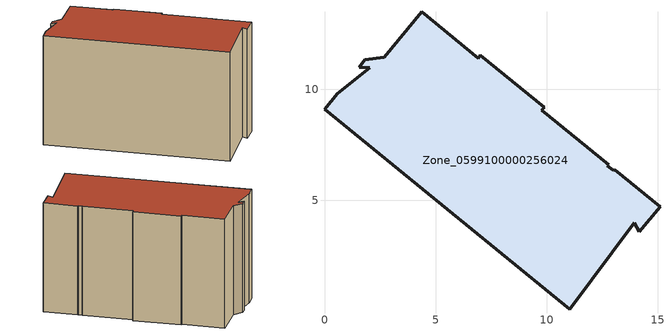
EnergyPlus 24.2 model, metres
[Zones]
Zone_0599100000256024
 floor ground (C_G): 9.88,9.18 9.77,9.06 12.79,6.59 12.73,6.55 12.99,6.34 13.06,6.37 15.1,4.71 14.17,3.58 13.95,3.99 11.05,0.1 0,9.1 0.57,9.79 2.04,10.97 1.56,10.99 1.82,11.32 2.68,11.43 4.37,13.48 6.91,11.4 7.01,11.53 z0
 wall outside (C_F): 0,9.1 11.05,0.1 13.95,3.99 14.17,3.58 15.1,4.71 13.06,6.37 12.99,6.34 12.73,6.55 12.79,6.59 9.77,9.06 9.88,9.18 7.01,11.53 6.91,11.4 4.37,13.48 2.68,11.43 1.82,11.32 1.56,10.99 2.04,10.97 0.57,9.79 0,9.1 z0:8.74
 roof outside (C_R): 12.79,6.59 9.77,9.06 9.88,9.18 7.01,11.53 6.91,11.4 4.37,13.48 2.68,11.43 1.82,11.32 1.56,10.99 2.04,10.97 0.57,9.79 0,9.1 11.05,0.1 13.95,3.99 14.17,3.58 15.1,4.71 13.06,6.37 12.99,6.34 12.73,6.55 z8.74
[BUILDING]
Pand.0599100000256024: North Axis=0; Terrain=City; Loads Convergence Tolerance Value=0.04; Temperature Convergence Tolerance Value=0.4; Solar Distribution=FullExterior; Maximum Number of Warmup Days=25; Minimum Number of Warmup Days=1
[Site:Location]
Rotterdam.The.Hague.AP_ZH_NLD Design_Conditions: Latitude=51.96; Longitude=4.45; Time Zone=1; Elevation=-4.5
[SITE:GROUNDTEMPERATURE:BUILDINGSURFACE]
18, 18, 18, 18, 18, 18, 18, 18, 18, 18, 18, 18
[MATERIAL] Thermal Absorptance=0.9; Solar Absorptance=0.7; Visible Absorptance=0.7
Name | Roughness | Thickness | Conductivity | Density | Specific Heat
G.TC.1946-1964 | MediumSmooth | 0.15 | 1 | 540 | 1210
F.TC.1946-1964 | Rough | 0.3 | 0.857143 | 1920 | 840
R.TC.1946-1964 | MediumRough | 0.2 | 0.235294 | 1500 | 1000
[CONSTRUCTION]
C_G: G.TC.1946-1964
C_F: F.TC.1946-1964
C_R: R.TC.1946-1964
[ZONE]
Zone_0599100000256024: Type=1; Multiplier=1; Ceiling Height=Autocalculate; Volume=Autocalculate; Floor Area=autocalculate; Part of Total Floor Area=Yes
[ZONEINFILTRATION:DESIGNFLOWRATE]
Infil_Zone_0599100000256024: Zone or ZoneList or Space or SpaceList=Zone_0599100000256024; Schedule=AlwaysOn; Design Flow Rate Calculation Method=Flow/Area; Flow Rate per Floor Area=0.003; Constant Term Coefficient=1; Temperature Term Coefficient=0; Velocity Term Coefficient=0; Velocity Squared Term Coefficient=0
[HVACTEMPLATE:ZONE:IDEALLOADSAIRSYSTEM]
Zone_0599100000256024: Maximum Heating Supply Air Temperature=50; Minimum Cooling Supply Air Temperature=13; Maximum Heating Supply Air Humidity Ratio=0.0156; Minimum Cooling Supply Air Humidity Ratio=0.0077; Heating Limit=NoLimit; Cooling Limit=NoLimit; Dehumidification Control Type=ConstantSensibleHeatRatio; Cooling Sensible Heat Ratio=0.7; Dehumidification Setpoint=60; Humidification Control Type=None; Humidification Setpoint=30; Outdoor Air Method=None; Outdoor Air Flow Rate per Person=0.00944; Outdoor Air Flow Rate per Zone Floor Area=0; Outdoor Air Flow Rate per Zone=0; Demand Controlled Ventilation Type=None; Outdoor Air Economizer Type=NoEconomizer; Heat Recovery Type=None; Sensible Heat Recovery Effectiveness=0.7; Latent Heat Recovery Effectiveness=0.65
[ZONECONTROL:THERMOSTAT]
ThermostatControl_Zone_0599100000256024: Zone or ZoneList=Zone_0599100000256024; Control Type Schedule=DualSetpointControlType; Control 1=Thermostat_Zone_0599100000256024; Temperature Difference Between Cutout And Setpoint=0
[THERMOSTATSETPOINT:DUALSETPOINT]
Thermostat_Zone_0599100000256024: Heating Setpoint Temperature Schedule=HeatingSetpoint_Zone_0599100000256024; Cooling Setpoint Temperature Schedule=CoolingSetpoint_Zone_0599100000256024
[SCHEDULE:COMPACT]
HeatingSetpoint_Zone_0599100000256024: Through: 12/31, For: AllDays, Until: 24:00, 21
CoolingSetpoint_Zone_0599100000256024: Through: 12/31, For: AllDays, Until: 24:00, 24
DualSetpointControlType: Through: 12/31, For: AllDays, Until: 24:00, 4
AlwaysOn: Through: 12/31, For: AllDays, Until: 24:00, 1
